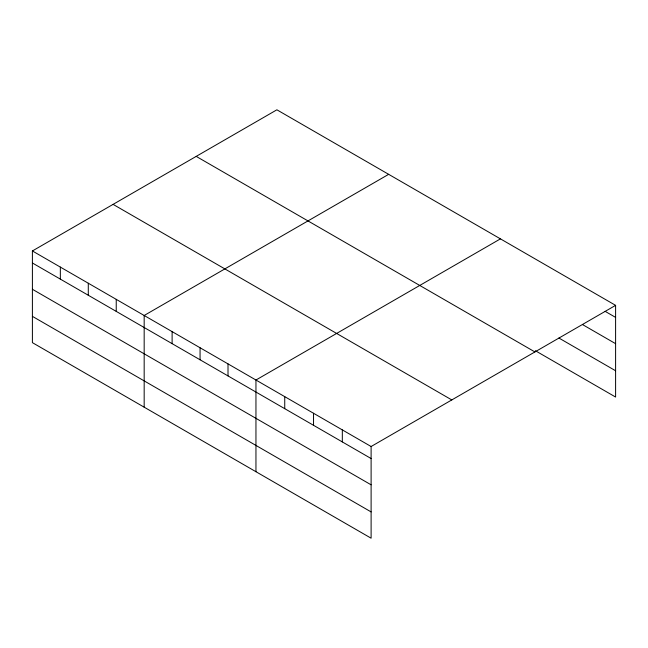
<?xml version="1.0" encoding="UTF-8"?>
<svg xmlns="http://www.w3.org/2000/svg" width="648" height="648" viewBox="0 0 648 648"><rect width="100%" height="100%" fill="white"/><g stroke="black" fill="none" stroke-linecap="round" stroke-linejoin="round"><path stroke-width="0.97" d="M371.11 484.825L371.11 446.513L32.4 250.954L32.4 342.646L371.11 538.196L371.11 484.825L32.4 289.275M535.337 350.706L615.6 397.046L615.6 305.354L276.89 109.804L32.4 250.954M388.662 174.336L144.172 315.487L144.172 407.179M500.434 238.869L255.952 380.02L255.952 471.712M371.11 446.513L615.6 305.354M605.127 311.34L615.6 317.39M582.447 324.535L615.6 343.675M558.892 338.021L615.6 370.761M196.206 156.387L534.916 351.937M113.084 204.371L451.794 399.929M32.4 262.983L371.11 458.541M32.4 316.354L371.11 511.912M342.322 429.891L342.322 441.92M313.535 413.262L313.535 425.299M284.739 396.641L284.739 408.677M228.007 363.884L228.007 375.921M200.062 347.757L200.062 359.786M172.117 331.622L172.117 343.651M116.235 299.352L116.235 311.388M88.29 283.225L88.29 295.253M60.345 267.089L60.345 279.118"/></g></svg>
